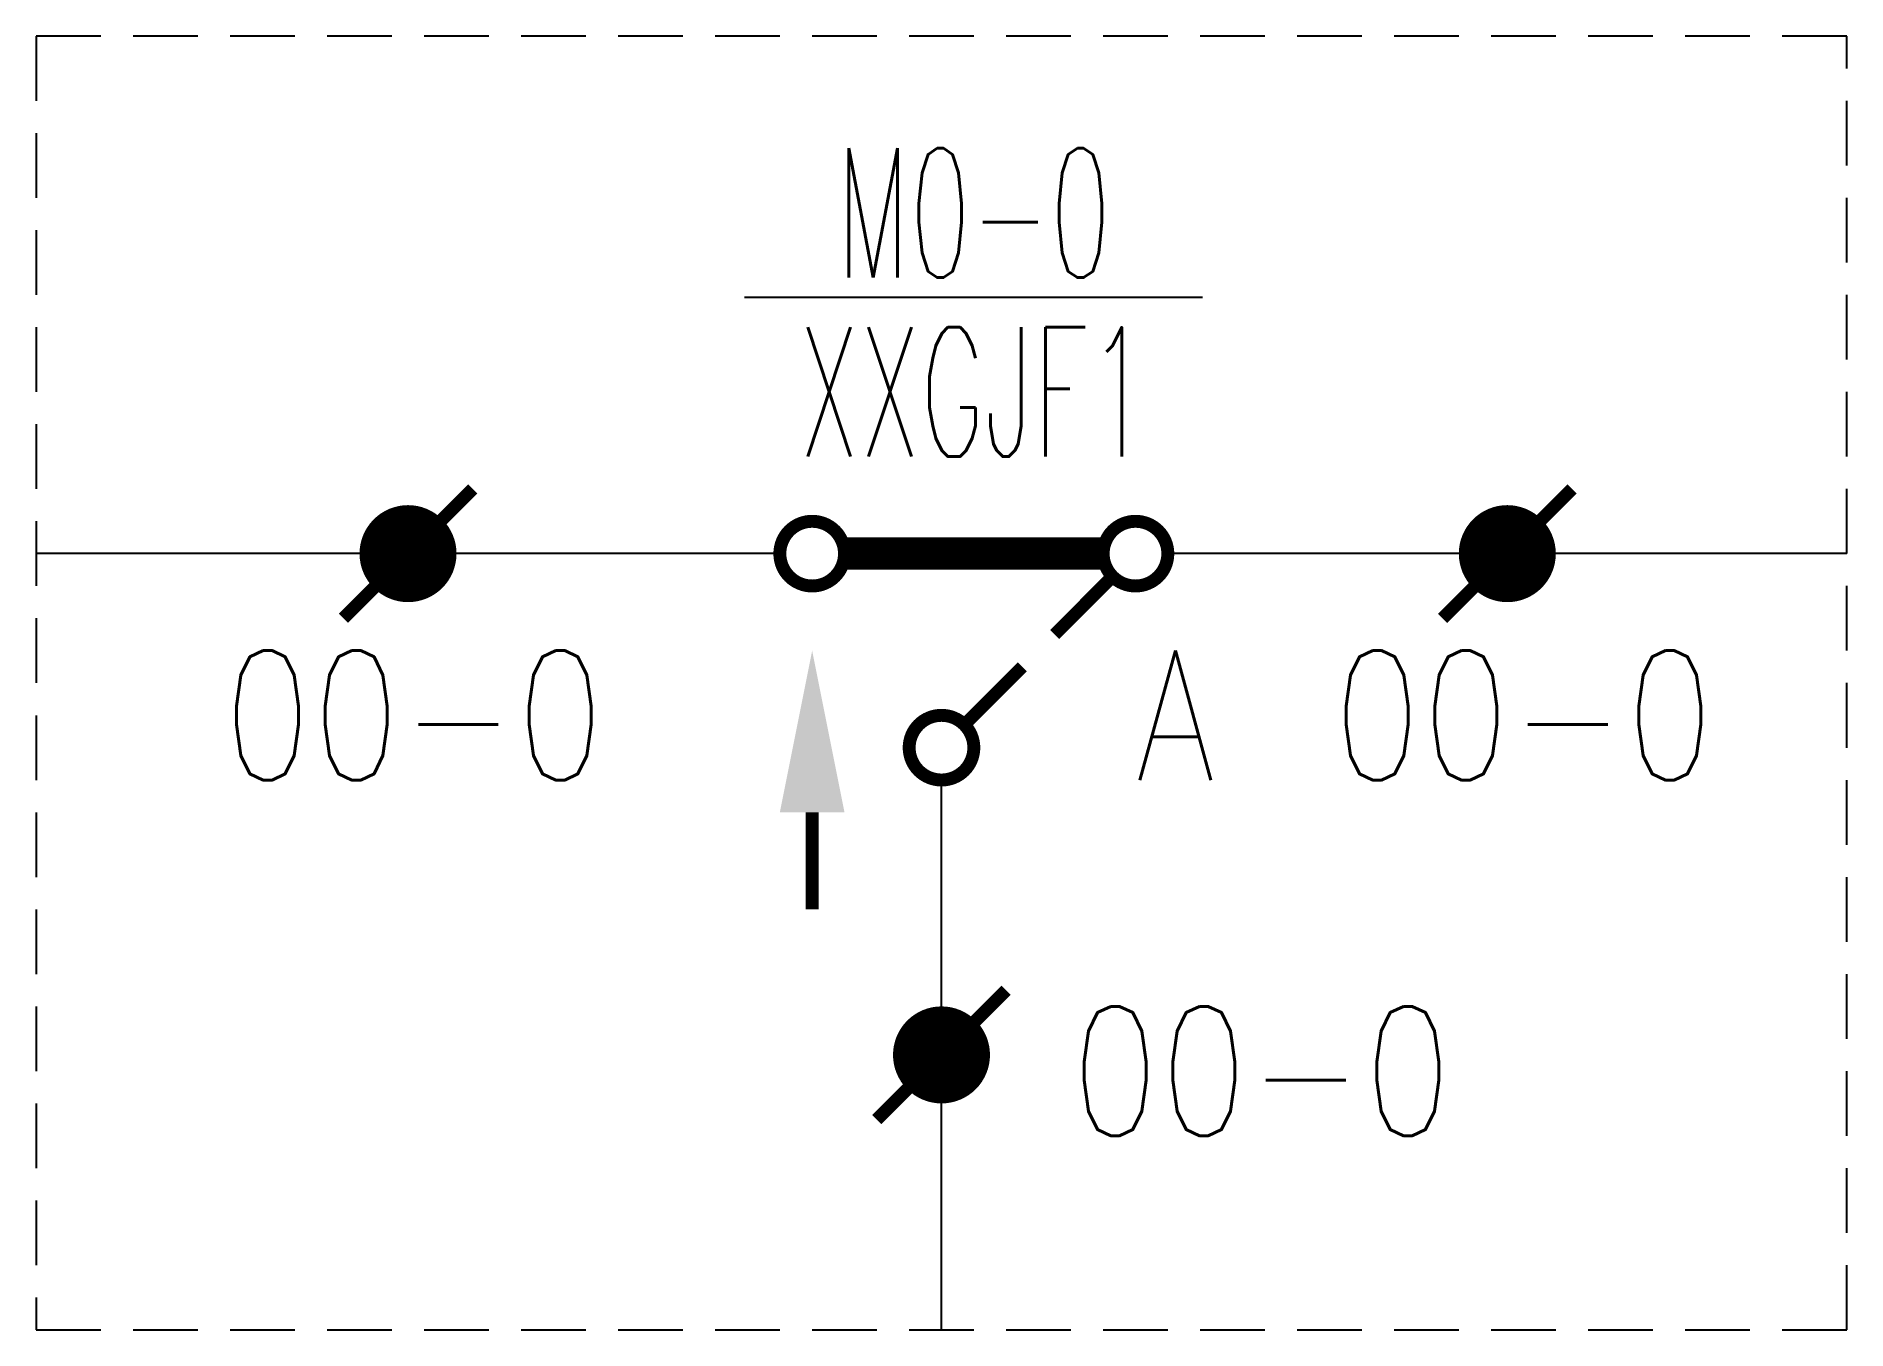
# Model space of a CAD drawing. Header units: millimetres. Extents: x -28 to 0, y -20 to 0.
import ezdxf
from ezdxf.enums import TextEntityAlignment as Align

# ---------------------------------------------------------------- set-up
doc = ezdxf.new("R2010")
doc.units = ezdxf.units.MM
doc.linetypes.add('DASHEDX2', pattern=[1.5, 1, -0.5])
doc.layers.add('hide', color=7, linetype='Continuous')
doc.styles.get("Standard").update_dxf_attribs({"font": 'txt.shx', "bigfont": 'hztxt.shx'})

# ---------------------------------------------------------------- blocks, each defined once
blk = doc.blocks.new('tie')
at = {"const_width": 0.2}
blk.add_lwpolyline([(-1, -1), (1, 1)], dxfattribs=at)
at = {"const_width": 0.75}
blk.add_lwpolyline([(-0.375, 0, 1), (0.375, 0, 1)], format="xyb", close=True, dxfattribs=at)

msp = doc.modelspace()

# ---------------------------------------------------------------- linework, layer by layer
for p, q in [((-17.045, -4.036), (-9.966, -4.036)), ((-16.5, -8), (-28, -8)), ((0, -8), (-10.5, -8)), ((-14, -20), (-14, -11.5))]:
    msp.add_line(p, q)
at = {"const_width": 0.2}
for points in [[(-16, -8.5, -1), (-16, -7.5, -1), (-16, -8.5)], [(-11, -8.5, -1), (-11, -7.5, -1), (-11, -8.5)], [(-14, -11.5, -1), (-14, -10.5, -1), (-14, -11.5)]]:
    msp.add_lwpolyline(points, format="xyb", dxfattribs=at)
for points, const_width in [([(-15.5, -8), (-11.5, -8)], 0.5), ([(-11.319, -8.319), (-12.25, -9.25)], 0.2), ([(-12.75, -9.75), (-13.692, -10.692)], 0.2), ([(-16, -12), (-16, -13.5)], 0.2)]:
    msp.add_lwpolyline(points, dxfattribs=dict(const_width=const_width))
msp.add_solid([(-16.5, -12), (-15.5, -12), (-16, -9.5)])
at = {"layer": 'hide', "linetype": 'DASHEDX2'}
msp.add_lwpolyline([(0, -20), (0, 0), (-28, 0), (-28, -20), (0, -20), (0, -20)], dxfattribs=at)

# ---------------------------------------------------------------- block references
at = {"color": 3}
for p in [(-22.25, -8), (-5.25, -8), (-14, -15.75)]:
    msp.add_blockref('tie', p, dxfattribs=at)

# ---------------------------------------------------------------- texts
at = {"color": 5, "width": 0.55}
msp.add_text('M0-0', height=2, dxfattribs=at).set_placement((-13.5, -3.731), align=Align.CENTER)
at = {"color": 3}
for s, width, p in [('XXGJF1', 0.55, (-13.5, -6.5)), ('00-0', 0.8, (-22.159, -11.5)), ('00-0', 0.8, (-5, -11.5))]:
    msp.add_text(s, height=2, dxfattribs=dict(at, width=width)).set_placement(p, align=Align.CENTER)
at = {"color": 3, "width": 0.8}
msp.add_text('A', height=2, dxfattribs=at).set_placement((-11, -11.5))
msp.add_text('00-0', height=2, dxfattribs=at).set_placement((-12, -16), align=Align.MIDDLE_LEFT)

doc.saveas('drawing.dxf')
